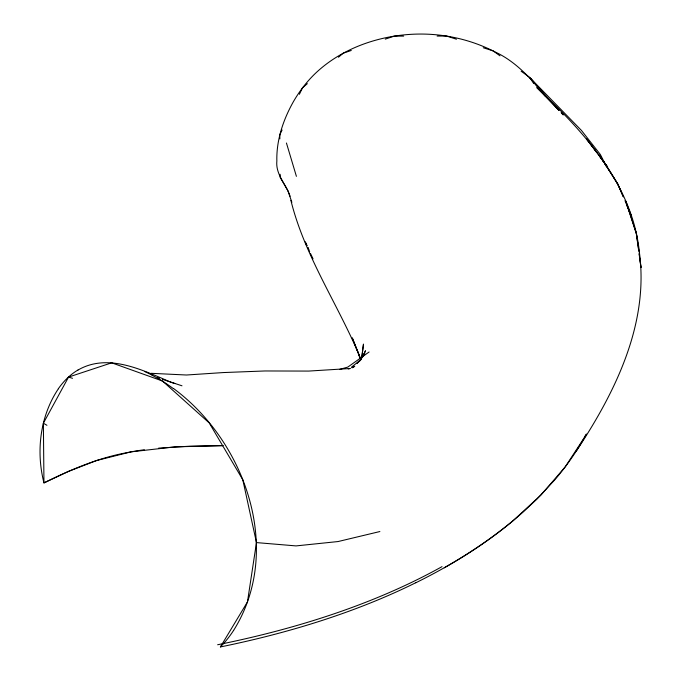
<?xml version="1.0" encoding="UTF-8"?>
<svg xmlns="http://www.w3.org/2000/svg" width="681" height="681" viewBox="0 0 681 681"><rect width="100%" height="100%" fill="white"/><g stroke="black" fill="none" stroke-linecap="round" stroke-linejoin="round"><path stroke-width="1.02" d="M361.781 358.087L363.484 344.075L361.688 357.627M222.704 445.672L175.392 446.838L131.178 451.835L96.634 460.501L68.611 471.346L43.959 482.906L43.38 423.216L68.551 377.078L111.693 362.828L162.453 380.994L209.22 422.927L242.802 479.773L256.473 542.595L247.458 601.936L220.389 646.95A1158.713 540.408 15.7 0 0 415.768 582.732M362.624 356.972L363.339 354.282L362.369 357.219M362.922 356.299L365.493 350.741L362.598 356.776M584.766 436.938L585.651 435.031M282.096 129.994L279.814 134.693L279.848 138.864M299.376 94.293L302.56 87.721L307.352 83.652M233.617 630.393C283.781 550.299 245.509 441.535 173.425 388.434M576.203 451.171C614.747 393.192 648.976 324.531 639.442 252.796C632.794 184.755 584.289 132.225 536.807 87.577L558.897 110.365M58.362 388.808C40.051 416.057 35.872 451.418 43.967 482.906C69.947 470.052 96.83 458.398 125.457 452.942A299.972 139.903 15.7 0 1 144.338 449.741M584.187 437.823L565.162 466.936L541.148 494.84L512.81 520.956A1195.845 557.722 15.7 0 1 444.242 567.809M360.939 359.21L359.832 360.845L361.56 358.632M362.037 357.576L364.795 353.49M359.874 360.258L357.15 363.331L361.024 359.508L351.345 367.289M338.483 57.213L343.275 53.152L351.268 50.479M369.076 352.009L347.795 367.085L339.751 369.383M353.124 367.263L354.775 366.25L352.043 367.859M77.983 370.047C107.99 352.622 142.738 370.175 170.974 382.254L174.932 383.565M385.267 39.132L394.265 36.127L403.671 36.11M379.879 531.538L338.065 541.548L296.039 545.907L256.473 542.595M348.229 368.974L350.264 368.498L308.714 371.077L264.935 370.966L223.274 372.567L186.475 375.01L151.114 373.316M158.656 448.115L189.471 446.208L223.232 445.57M437.117 36.059L446.523 36.042L456.457 39.209M68.551 377.078L72.518 378.304M483.272 47.747L493.197 50.913L499.973 55.833M181.989 385.804L162.384 379.326M157.617 377.7L159.524 378.355M144.874 371.622L152.093 375.095M43.38 423.216L46.929 425.293M521.135 71.216L529.605 77.37L581.463 130.454L600.327 154.459L606.456 166.59M561.842 113.395L563.315 114.919L561.127 112.62M558.931 110.322C539.08 89.483 522.097 64.423 495.113 51.96C478.726 43.465 460.841 37.974 442.556 35.497A240.81 198.69 85.6 0 0 413.341 34.22A249.348 205.739 85.6 0 0 390.945 36.706C363.671 41.643 337.197 53.22 316.708 72.135A137.92 113.795 85.6 0 0 301.623 89.083A139.716 115.276 85.6 0 0 293.358 101.75C283.236 119.737 276.316 140.15 276.852 160.98C275.499 174.753 286.173 184.066 290.08 196.264M541.335 91.373L530.439 78.349L536.883 85.832M544.059 94.625L545.421 96.259M596.479 152.118L586.554 138.881L607.648 167.015L599.578 156.255M529.605 77.37L533.708 83.508M310.476 253.451L313.047 258.831M305.675 242.734L307.012 245.594M307.906 247.501L308.799 249.416M307.701 247.433L309.685 251.732M305.173 241.704L306.859 245.526M623.421 196.894L617.735 183.879L599.433 155.191L617.735 183.879L623.081 196.434M626.775 205.126L630.887 214.779L624.996 200.665M296.405 176.353L286.437 143.001M360.538 358.887L352.281 337.87L360.002 357.372M291.885 202.325L287.876 190.62L280.163 177.426L280.138 174.293M359.9 358.189L358.478 353.439C336.55 302.211 304.33 254.881 290.872 200.325M638.727 251.042L636.343 233.481L625.796 201.193L636.343 233.481L638.906 250.966M639.153 254.141L640.974 267.573L639.808 258.227M639.161 253.043L639.553 256.15M233.617 630.393A161.729 98.149 82.1 0 1 220.363 646.907M415.819 582.766A1191.248 555.585 15.7 0 0 523.536 511.669L536.832 499.199L554.896 479.73A1068.14 498.169 15.7 0 0 586.384 434.001M58.328 388.749A137.698 79.668 78.8 0 1 77.974 370.013M152.084 375.257A280.674 163.125 80.3 0 1 173.383 388.638M442.029 566.635A1166.323 541.506 15.5 0 1 217.631 644.754"/></g></svg>
